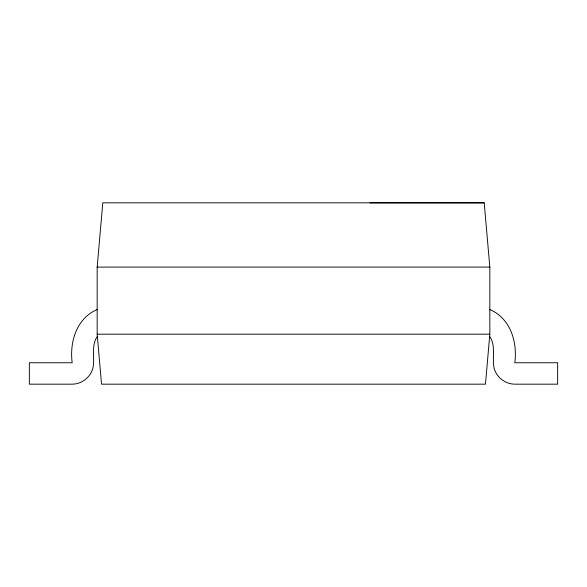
<?xml version="1.0" encoding="UTF-8"?>
<svg xmlns="http://www.w3.org/2000/svg" width="587" height="587" viewBox="0 0 587 587"><rect width="100%" height="100%" fill="white"/><g stroke="black" fill="none" stroke-linecap="round" stroke-linejoin="round"><path stroke-width="0.88" d="M97.171 267.085L102.791 202.831L484.209 202.831L489.829 267.085L489.829 334.194L485.456 384.169L101.544 384.169L97.171 334.194L97.171 267.085L489.829 267.085M97.361 336.351C90.787 345.809 95.175 357.762 92.871 368.291C90.369 377.426 81.652 384.118 72.186 384.169L29.35 384.169L29.35 362.751L72.186 362.751C69.457 341.935 76.523 318.403 97.171 309.532M97.171 334.194L489.829 334.194M489.829 309.532C510.477 318.403 517.543 341.935 514.814 362.751L557.65 362.751L557.65 384.169L514.814 384.169C505.348 384.118 496.631 377.426 494.129 368.291C491.825 357.762 496.213 345.809 489.639 336.351M484.209 202.831L369.979 202.831"/></g></svg>
